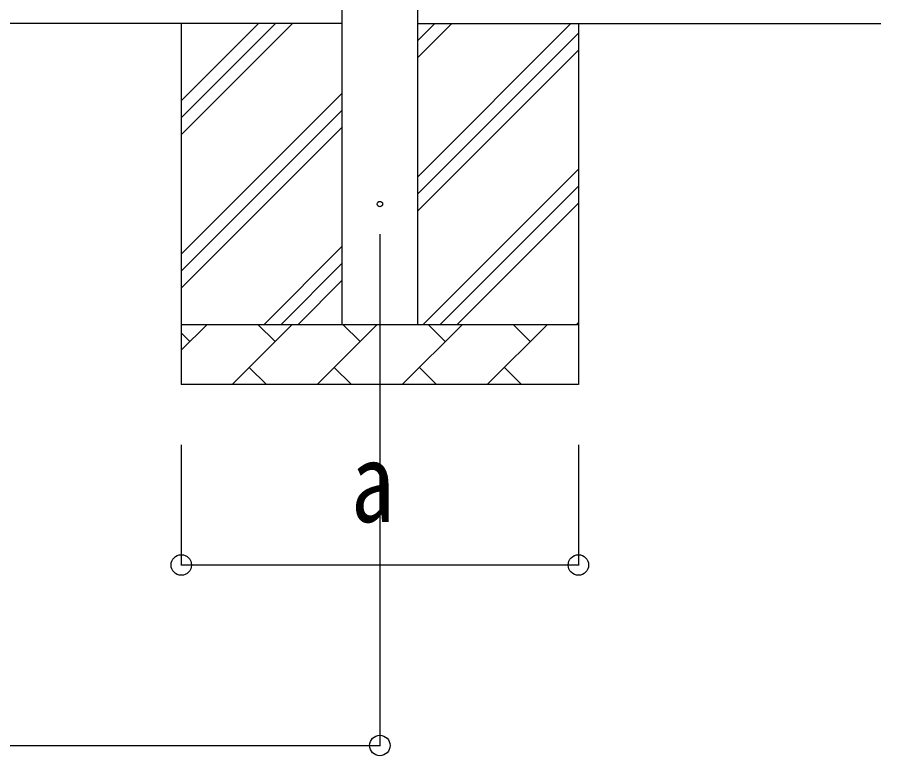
# Model space of a CAD drawing. Units: millimetres, scale not verified. Extents: x -16820 to 16820, y -11880 to 11880.
# Drawn here: x -12305 to -10869, y -6417 to -5190 of the extents above; entities that cross this region are included whole.
import ezdxf
from ezdxf.enums import TextEntityAlignment as Align

# ---------------------------------------------------------------- set-up
doc = ezdxf.new("R2010")
doc.units = ezdxf.units.MM
doc.header["$LTSCALE"] = 50
for name, color, linetype in [('0-4_YKK_12', 2, 'Continuous'), ('0-5_YKK_13', 4, 'Continuous'), ('0-6_YKK_A1', 4, 'Continuous'), ('0-7_YKK_D', 6, 'Continuous')]:
    doc.layers.add(name, color=color, linetype=linetype)
doc.styles.add('ＭＳ ゴシック', font='')
doc.styles.get('ＭＳ ゴシック').set_extended_font_data('MS Gothic')

msp = doc.modelspace()

# ---------------------------------------------------------------- linework, layer by layer
at = {"layer": '0-4_YKK_12'}
msp.add_line((-11701.92, -5550), (-11701.92, -6050), dxfattribs=at)
at = {"layer": '0-5_YKK_13'}
msp.add_circle((-11701.92, -5500), 4.5, dxfattribs=at)
at = {"layer": '0-6_YKK_A1'}
for p, q in [((-11764.42, -5700), (-11764.42, -2900)), ((-11639.42, -2900), (-11639.42, -5700)), ((-11764.42, -5200), (-14512.42, -5200)), ((-12031.92, -5200), (-12031.92, -5800)), ((-12031.92, -5385.05), (-11846.87, -5200)), ((-12031.92, -5356.77), (-11875.15, -5200)), ((-12031.92, -5328.48), (-11903.44, -5200)), ((-11639.42, -5200), (-10869.42, -5200)), ((-11639.42, -5455.1), (-11384.32, -5200)), ((-11639.42, -5257.11), (-11582.31, -5200)), ((-11639.42, -5228.82), (-11610.6, -5200)), ((-11371.92, -5200), (-11371.92, -5800)), ((-11639.42, -5483.38), (-11371.92, -5215.88)), ((-11639.42, -5511.67), (-11371.92, -5244.17)), ((-12031.92, -5583.04), (-11764.42, -5315.54)), ((-12031.92, -5611.32), (-11764.42, -5343.82)), ((-12031.92, -5639.61), (-11764.42, -5372.11)), ((-11629.76, -5700), (-11371.92, -5442.16)), ((-11601.48, -5700), (-11371.92, -5470.44)), ((-11573.19, -5700), (-11371.92, -5498.73)), ((-11894.32, -5700), (-11764.42, -5570.1)), ((-11866.04, -5700), (-11764.42, -5598.38)), ((-11837.75, -5700), (-11764.42, -5626.67)), ((-11375.21, -5700), (-11371.92, -5696.72)), ((-12031.92, -5700), (-11371.92, -5700)), ((-12031.92, -5742.89), (-11989.03, -5700)), ((-11947.61, -5800), (-11847.61, -5700)), ((-11876.16, -5728.55), (-11904.71, -5700)), ((-11806.18, -5800), (-11706.18, -5700)), ((-11734.74, -5728.55), (-11763.29, -5700)), ((-11664.76, -5800), (-11564.76, -5700)), ((-11593.32, -5728.55), (-11621.87, -5700)), ((-11523.34, -5800), (-11423.34, -5700)), ((-11451.9, -5728.55), (-11480.45, -5700)), ((-12017.58, -5728.55), (-12031.92, -5714.21)), ((-11919.05, -5771.45), (-11890.5, -5800)), ((-11777.63, -5771.45), (-11749.08, -5800)), ((-11636.21, -5771.45), (-11607.66, -5800)), ((-11494.79, -5771.45), (-11466.24, -5800)), ((-11371.92, -5800), (-12031.92, -5800))]:
    msp.add_line(p, q, dxfattribs=at)
at = {"layer": '0-7_YKK_D'}
for p, q in [((-12031.92, -5900), (-12031.92, -6101)), ((-11701.92, -5900), (-11701.92, -6401)), ((-11371.92, -5900), (-11371.92, -6101)), ((-11371.92, -6100), (-12031.92, -6100)), ((-14574.92, -6400), (-11701.92, -6400))]:
    msp.add_line(p, q, dxfattribs=at)
for centre in [(-12031.92, -6100), (-11371.92, -6100), (-11701.92, -6400)]:
    msp.add_circle(centre, 17, dxfattribs=at)

# ---------------------------------------------------------------- texts
at = {"layer": '0-7_YKK_D', "style": 'ＭＳ ゴシック', "width": 0.8}
msp.add_text('a', height=132, dxfattribs=at).set_placement((-11749.92, -6068), align=Align.BOTTOM_LEFT)

doc.saveas('drawing.dxf')
